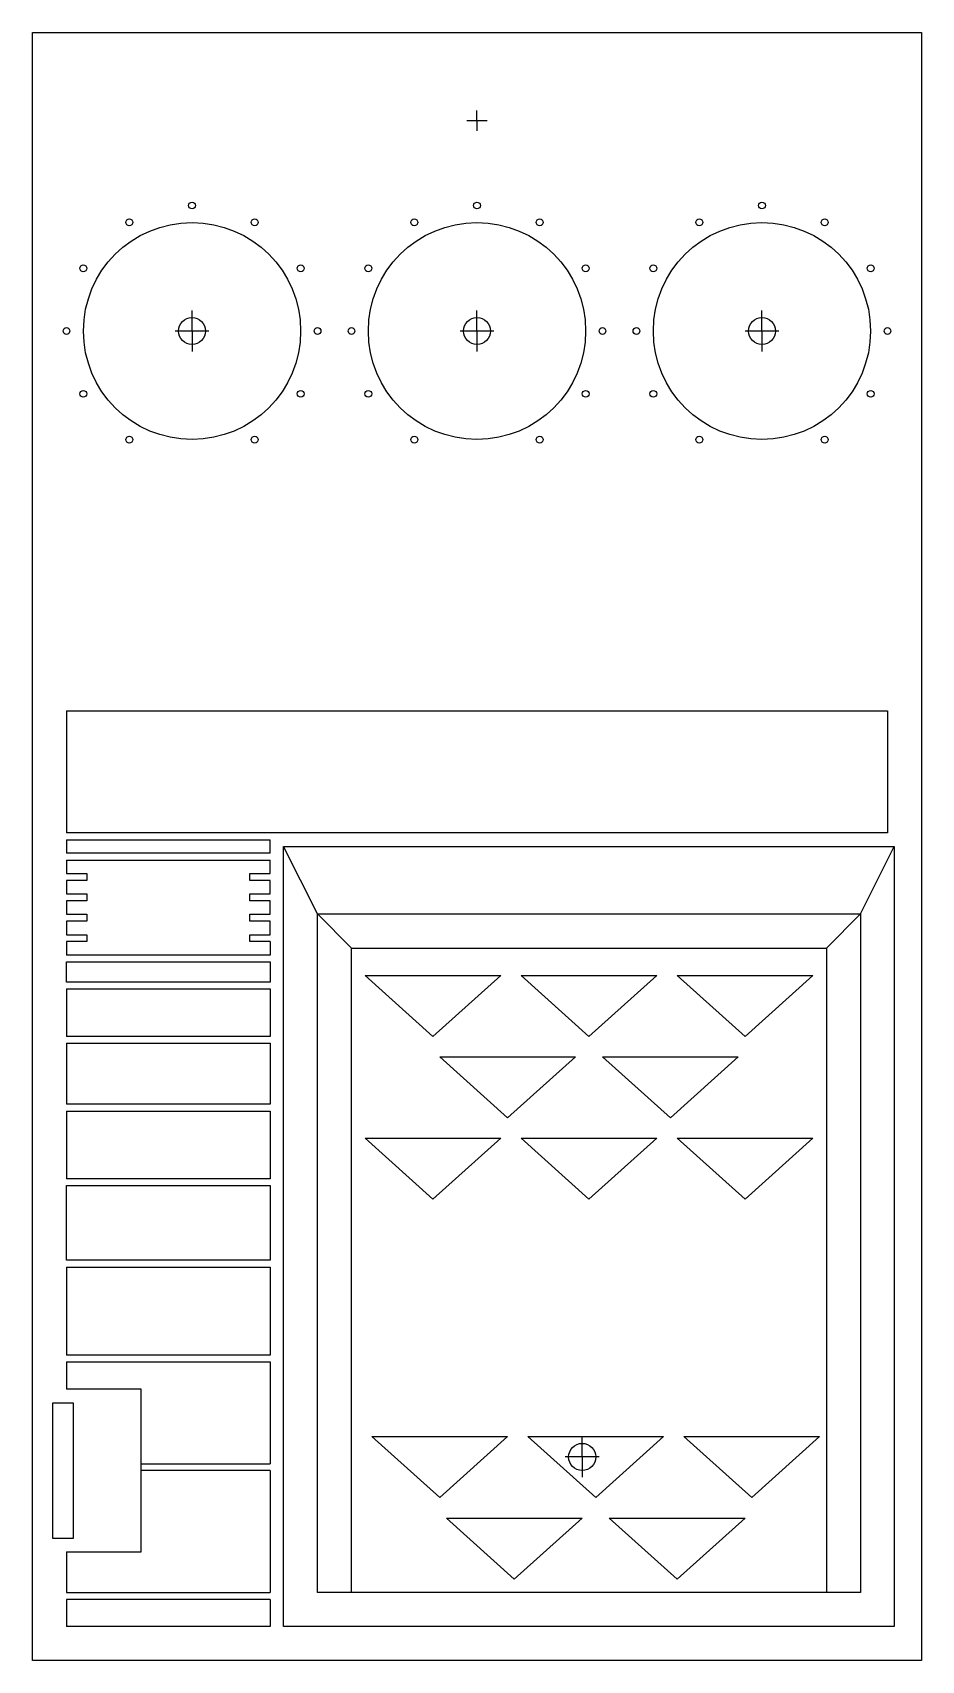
# Model space of a CAD drawing. Header units: millimetres. Extents: x 0 to 66, y 0 to 120.
import ezdxf

# ---------------------------------------------------------------- set-up
doc = ezdxf.new("R2010")
doc.units = ezdxf.units.MM
doc.header["$MEASUREMENT"] = 0

msp = doc.modelspace()

# ---------------------------------------------------------------- linework, layer by layer
for p, q in [((32.75, 113.5), (32.75, 114.25)), ((33.5, 113.5), (32, 113.5)), ((32.75, 113.5), (32.75, 112.75)), ((11.75, 98), (11.75, 99.5)), ((32.75, 98), (32.75, 99.5)), ((53.75, 98), (53.75, 99.5)), ((13, 98), (10.5, 98)), ((11.75, 98), (11.75, 96.5)), ((34, 98), (31.5, 98)), ((32.75, 98), (32.75, 96.5)), ((55, 98), (52.5, 98)), ((53.75, 98), (53.75, 96.5)), ((2.5, 70), (63, 70)), ((2.5, 70), (2.5, 61)), ((63, 70), (63, 61)), ((17.5, 61), (2.5, 61)), ((2.5, 60.5), (17.5, 60.5)), ((2.5, 60.5), (2.5, 59.5)), ((63, 61), (17.5, 61)), ((17.5, 59.5), (17.5, 60.5)), ((18.5, 2.5), (18.5, 60)), ((18.5, 60), (63.5, 60)), ((21, 55.04), (18.5, 60)), ((61, 55.04), (63.5, 60)), ((63.5, 60), (63.5, 2.5)), ((17.5, 59.5), (2.5, 59.5)), ((2.5, 59), (17.5, 59)), ((2.5, 59), (2.5, 58)), ((17.5, 58), (17.5, 59)), ((2.5, 58), (4, 58)), ((4, 58), (4, 57.5)), ((16, 58), (17.5, 58)), ((16, 57.5), (16, 58)), ((4, 57.5), (2.5, 57.5)), ((2.5, 57.5), (2.5, 56.5)), ((2.5, 56.5), (4, 56.5)), ((4, 56.5), (4, 56)), ((17.5, 57.5), (16, 57.5)), ((16, 56.5), (17.5, 56.5)), ((16, 56), (16, 56.5)), ((17.5, 56.5), (17.5, 57.5)), ((4, 56), (2.5, 56)), ((2.5, 56), (2.5, 55)), ((17.5, 56), (16, 56)), ((17.5, 55), (17.5, 56)), ((2.5, 55), (4, 55)), ((4, 54.5), (2.5, 54.5)), ((2.5, 54.5), (2.5, 53.5)), ((4, 55), (4, 54.5)), ((16, 55), (17.5, 55)), ((16, 54.5), (16, 55)), ((17.5, 54.5), (16, 54.5)), ((17.5, 53.5), (17.5, 54.5)), ((23.5, 52.5), (21, 55.04)), ((21, 55.04), (21, 55.04)), ((58.5, 52.5), (61, 55.04)), ((2.5, 53.5), (4, 53.5)), ((4, 53), (2.5, 53)), ((2.5, 53), (2.5, 52)), ((4, 53.5), (4, 53)), ((16, 53.5), (17.5, 53.5)), ((16, 53), (16, 53.5)), ((17.5, 53), (16, 53)), ((17.5, 53), (17.5, 52)), ((17.5, 52), (2.5, 52)), ((2.5, 51.5), (17.5, 51.5)), ((2.5, 50), (2.5, 51.5)), ((17.5, 51.5), (17.5, 50)), ((24.5, 50.5), (34.5, 50.5)), ((29.5, 46), (24.5, 50.5)), ((34.5, 50.5), (29.5, 46)), ((36, 50.5), (46, 50.5)), ((41, 46), (36, 50.5)), ((46, 50.5), (41, 46)), ((47.5, 50.5), (57.5, 50.5)), ((52.5, 46), (47.5, 50.5)), ((57.5, 50.5), (52.5, 46)), ((17.5, 50), (2.5, 50)), ((2.5, 49.5), (17.5, 49.5)), ((2.5, 49.5), (2.5, 46)), ((17.5, 49.5), (17.5, 46)), ((17.5, 46), (2.5, 46)), ((2.5, 45.5), (17.5, 45.5)), ((2.5, 45.5), (2.5, 41)), ((17.5, 45.5), (17.5, 41)), ((30, 44.5), (40, 44.5)), ((35, 40), (30, 44.5)), ((40, 44.5), (35, 40)), ((42, 44.5), (52, 44.5)), ((47, 40), (42, 44.5)), ((52, 44.5), (47, 40)), ((17.5, 41), (2.5, 41)), ((2.5, 40.5), (17.5, 40.5)), ((2.5, 40.5), (2.5, 35.5)), ((17.5, 40.5), (17.5, 35.5)), ((24.5, 38.5), (34.5, 38.5)), ((29.5, 34), (24.5, 38.5)), ((34.5, 38.5), (29.5, 34)), ((36, 38.5), (46, 38.5)), ((41, 34), (36, 38.5)), ((46, 38.5), (41, 34)), ((47.5, 38.5), (57.5, 38.5)), ((52.5, 34), (47.5, 38.5)), ((57.5, 38.5), (52.5, 34)), ((17.5, 35.5), (2.5, 35.5)), ((2.5, 35), (17.5, 35)), ((2.5, 29.5), (2.5, 35)), ((17.5, 35), (17.5, 29.5)), ((17.5, 29.5), (2.5, 29.5)), ((2.5, 29), (17.5, 29)), ((2.5, 29), (2.5, 22.5)), ((17.5, 29), (17.5, 22.5)), ((17.5, 22.5), (2.5, 22.5)), ((2.5, 22), (17.5, 22)), ((2.5, 22), (2.5, 20)), ((17.5, 22), (17.5, 14.5)), ((8, 20), (2.5, 20)), ((8, 8), (8, 20)), ((1.5, 9), (1.5, 19)), ((1.5, 19), (3, 19)), ((3, 19), (3, 9)), ((25, 16.5), (35, 16.5)), ((30, 12), (25, 16.5)), ((35, 16.5), (30, 12)), ((36.5, 16.5), (46.5, 16.5)), ((41.5, 12), (36.5, 16.5)), ((40.5, 15), (40.5, 16.5)), ((46.5, 16.5), (41.5, 12)), ((48, 16.5), (58, 16.5)), ((53, 12), (48, 16.5)), ((58, 16.5), (53, 12)), ((8, 14.5), (17.5, 14.5)), ((8, 14), (8, 14.5)), ((41.75, 15), (39.25, 15)), ((40.5, 15), (40.5, 13.5)), ((17.5, 14), (8, 14)), ((17.5, 14), (17.5, 5)), ((30.5, 10.5), (40.5, 10.5)), ((35.5, 6), (30.5, 10.5)), ((40.5, 10.5), (35.5, 6)), ((42.5, 10.5), (52.5, 10.5)), ((47.5, 6), (42.5, 10.5)), ((52.5, 10.5), (47.5, 6)), ((3, 9), (1.5, 9)), ((2.5, 8), (8, 8)), ((2.5, 8), (2.5, 5)), ((2.5, 5), (17.5, 5)), ((17.5, 4.5), (2.5, 4.5)), ((2.5, 4.5), (2.5, 2.5)), ((17.5, 4.5), (17.5, 2.5)), ((17.5, 2.5), (2.5, 2.5)), ((63.5, 2.5), (18.5, 2.5))]:
    msp.add_line(p, q)
for points in [[(0, 120), (65.5, 120), (65.5, 0), (0, 0)], [(21, 55.04), (61, 55.04), (61, 5), (21, 5)], [(23.5, 52.5), (58.5, 52.5), (58.5, 5), (23.5, 5)]]:
    msp.add_lwpolyline(points, close=True)
for centre, radius in [((11.75, 107.25), 0.25), ((32.75, 107.25), 0.25), ((53.75, 107.25), 0.25), ((11.75, 98), 8), ((7.13, 106.01), 0.25), ((16.37, 106.01), 0.25), ((32.75, 98), 8), ((28.13, 106.01), 0.25), ((37.37, 106.01), 0.25), ((53.75, 98), 8), ((49.13, 106.01), 0.25), ((58.37, 106.01), 0.25), ((3.74, 102.62), 0.25), ((19.76, 102.62), 0.25), ((24.74, 102.62), 0.25), ((40.76, 102.62), 0.25), ((45.74, 102.62), 0.25), ((61.76, 102.62), 0.25), ((11.75, 98), 1), ((32.75, 98), 1), ((53.75, 98), 1), ((2.5, 98), 0.25), ((21, 98), 0.25), ((23.5, 98), 0.25), ((42, 98), 0.25), ((44.5, 98), 0.25), ((63, 98), 0.25), ((3.74, 93.37), 0.25), ((19.76, 93.37), 0.25), ((24.74, 93.37), 0.25), ((40.76, 93.37), 0.25), ((45.74, 93.37), 0.25), ((61.76, 93.37), 0.25), ((7.13, 89.99), 0.25), ((16.37, 89.99), 0.25), ((28.13, 89.99), 0.25), ((37.37, 89.99), 0.25), ((49.13, 89.99), 0.25), ((58.37, 89.99), 0.25), ((40.5, 15), 1)]:
    msp.add_circle(centre, radius)

doc.saveas('drawing.dxf')
